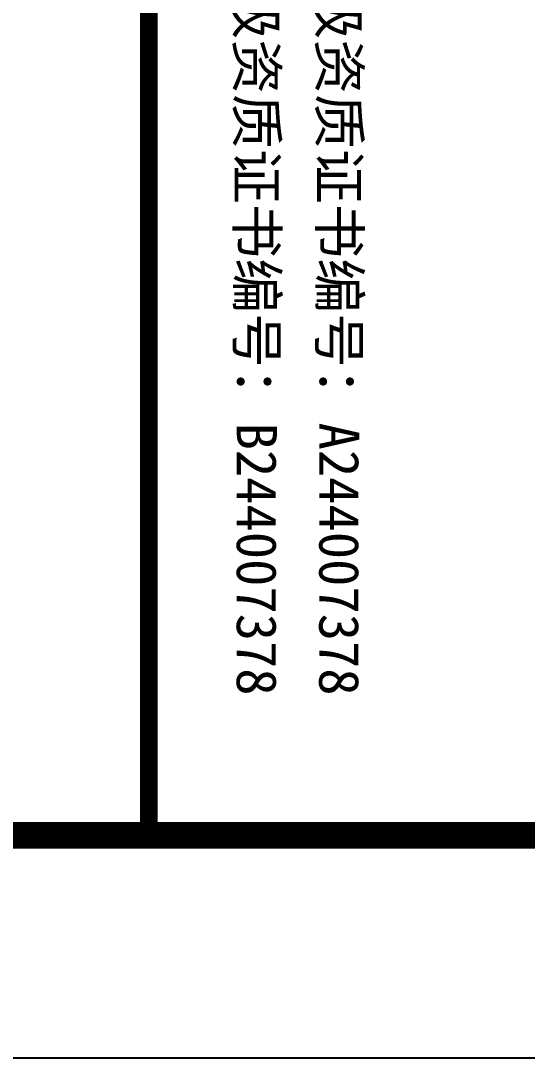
# Model space of a CAD drawing. Header units: millimetres. Extents: x 12351878 to 12381578, y 696206 to 738256.
# Drawn here: x 12379216 to 12380352, y 696206 to 698533 of the extents above; entities that cross this region are included whole.
import ezdxf

# ---------------------------------------------------------------- set-up
doc = ezdxf.new("R2010")
doc.units = ezdxf.units.MM
doc.header["$LTSCALE"] = 1000
for name, color, linetype in [('A-ANNO-TTLB', 7, 'Continuous'), ('TITEXT', 7, 'Continuous'), ('TITLIN', 7, 'Continuous'), ('图框层', 3, 'Continuous')]:
    doc.layers.add(name, color=color, linetype=linetype)
doc.styles.add('TITXV', font='', dxfattribs={"width": 0.7})
doc.styles.get('TITXV').set_extended_font_data('SimSun')

# ---------------------------------------------------------------- blocks, each defined once
blk = doc.blocks.new('asdfgafglogo2021h')
at = {"layer": 'TITLIN', "const_width": 80}
blk.add_lwpolyline([(392492.5, -19768.5), (398992.5, -19768.5)], dxfattribs=at)
at = {"layer": 'TITEXT', "style": 'TITXV'}
for s, p in [('工程设计甲级资质证书编号：A244007378', (393950, -19004.1)), ('工程勘察甲级资质证书编号：B244007378', (393950, -19373.8))]:
    blk.add_text(s, height=180, dxfattribs=at).set_placement(p)
blk = doc.blocks.new('asdfgafg21GZ_LABEL3')
at = {"xscale": 0.01, "yscale": 0.01, "zscale": 0.01}
blk.add_blockref('asdfgafglogo2021h', (-3989.925, 166.192), dxfattribs=at)
blk = doc.blocks.new('asdfdfsdh')
at = {"const_width": 40}
blk.add_lwpolyline([(27625.4, 3750), (27625.4, 500)], dxfattribs=at)
blk.add_lwpolyline([(27625.4, 3750), (27625.4, 500)], dxfattribs=at)
at = {"layer": 'A-ANNO-TTLB'}
blk.add_lwpolyline([(0, 42050), (29700, 42050), (29700, 0), (0, 0)], close=True, dxfattribs=at)
for points, const_width in [([(500, 40800), (500, 500), (29200, 500), (29200, 40800)], 60), ([(27625.4, 3741.5), (27625.4, 491.5), (23600, 491.5), (23600, 3741.5)], 33.3)]:
    blk.add_lwpolyline(points, close=True, dxfattribs=dict(at, const_width=const_width))
at = {"layer": '图框层', "xscale": 50.00000001002963, "yscale": 50.00000001002963, "zscale": 50.00000001002963, "rotation": 270}
blk.add_blockref('asdfgafg21GZ_LABEL3', (29200, 500), dxfattribs=at)

msp = doc.modelspace()

# ---------------------------------------------------------------- block references
msp.add_blockref('asdfdfsdh', (12351877.5, 696206.4))

doc.saveas('drawing.dxf')
